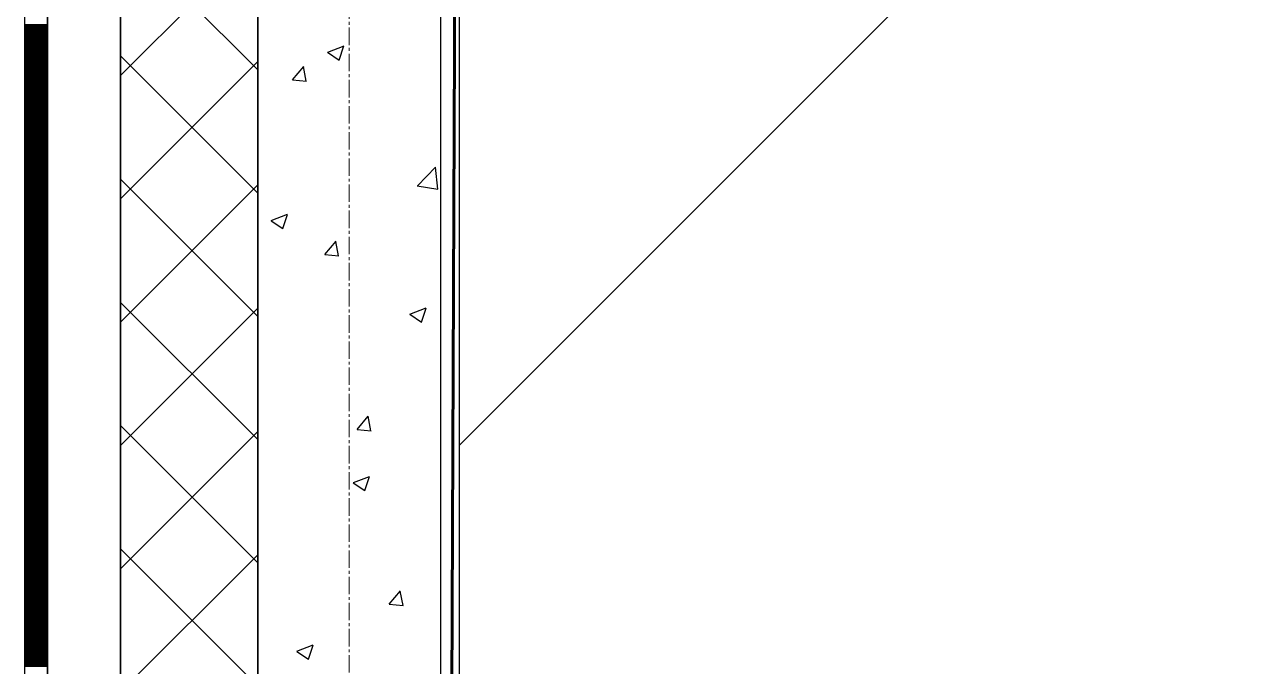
# Model space of a CAD drawing. Header units: millimetres. Extents: x 538266 to 1167394, y 114608 to 637157.
# Drawn here: x 1046079 to 1047417, y 520967 to 521669 of the extents above; entities that cross this region are included whole.
import ezdxf

# ---------------------------------------------------------------- set-up
doc = ezdxf.new("R2010")
doc.units = ezdxf.units.MM
doc.linetypes.add('CENTER2', pattern=[28.575, 19.05, -3.175, 3.175, -3.175])
doc.linetypes.add('DASHED', pattern=[19.05, 12.7, -6.35])
for name, color, linetype, lineweight in [('0) шт стен 3 эт', 150, 'Continuous', 60), ('АР_Стены ПЕНОблок', 52, 'Continuous', 20), ('АР_Тонкая', 254, 'Continuous', 5), ('АР_Утеплитель', 31, 'Continuous', 0), ('АР_Штриховка', 8, 'Continuous', 0)]:
    doc.layers.add(name, color=color, linetype=linetype, lineweight=lineweight)
doc.layers.add('АР_Делит', color=120, linetype='Continuous', lineweight=0, plot=False)
doc.layers.add('РД_Оси_100', color=7, linetype='Continuous', lineweight=0, true_color=0x525252)
doc.layers.add('ФВ-5', color=7, linetype='Continuous')

# ---------------------------------------------------------------- blocks, each defined once
blk = doc.blocks.new('СОШ_2200_АР_ОСИ_М100_28.05.24')
at = {"layer": 'АР_Делит', "color": 251, "linetype": 'DASHED', "true_color": 0x636466}
blk.add_lwpolyline([(114955, 135155), (114955, -355), (93595.036, -355), (93595.036, 13855), (94145, 13855), (94145, 68320), (66055, 68320), (66055, 13857.73), (83455, 13857.73), (83455, -355), (45245, -355), (45245, 13145), (44695, 13145), (44695, 26755), (45245, 26755), (45245, 68320), (20455, 68320), (20455, 26755), (27955, 26755), (27955, 13145), (-355, 13145), (-355, 100855)], dxfattribs=at)
at = {"layer": 'РД_Оси_100', "color": 251, "linetype": 'CENTER2', "true_color": 0x636466}
blk.add_line((0, -6155), (0, 139938.679), dxfattribs=at)
blk = doc.blocks.new('3_этаж1')
at = {"layer": 'АР_Стены ПЕНОблок', "color": 18, "linetype": 'Continuous', "lineweight": 25, "true_color": 0x000000}
for p, q in [((684283.6, 587568.7), (684283.6, 511368.7)), ((684483.6, 511368.7), (684483.6, 587568.7))]:
    blk.add_line(p, q, dxfattribs=at)
at = {"layer": 'АР_Тонкая', "color": 18, "linetype": 'Continuous', "lineweight": 25, "true_color": 0x000000}
for p, q in [((684028.6, 587568.7), (684028.6, 511368.7)), ((684053.6, 587568.7), (684053.6, 511368.7)), ((684053.6, 511368.7), (684053.6, 587568.7)), ((684133.6, 511368.7), (684133.6, 587568.7))]:
    blk.add_line(p, q, dxfattribs=at)
at = {"layer": 'АР_Утеплитель', "color": 18, "linetype": 'Continuous', "lineweight": 25, "true_color": 0x000000}
for p, q in [((684133.6, 587568.7), (684133.6, 511368.7)), ((684283.6, 511368.7), (684283.6, 587568.7))]:
    blk.add_line(p, q, dxfattribs=at)
at = {"layer": 'АР_Штриховка', "color": 18, "linetype": 'Continuous', "lineweight": 25, "true_color": 0x000000}
for p, q in [((684283.6, 521619), (684133.6, 521769)), ((684133.6, 521612.8), (684283.6, 521762.8)), ((684028.6, 521668.5), (684053.6, 521668.5)), ((684028.6, 521667.5), (684053.6, 521667.5)), ((684028.6, 521666.5), (684053.6, 521666.5)), ((684028.6, 521665.5), (684053.6, 521665.5)), ((684028.6, 521664.5), (684053.6, 521664.5)), ((684028.6, 521663.5), (684053.6, 521663.5)), ((684028.6, 521662.5), (684053.6, 521662.5)), ((684028.6, 521661.5), (684053.6, 521661.5)), ((684028.6, 521660.5), (684053.6, 521660.5)), ((684028.6, 521659.5), (684053.6, 521659.5)), ((684028.6, 521658.5), (684053.6, 521658.5)), ((684028.6, 521657.5), (684053.6, 521657.5)), ((684028.6, 521656.5), (684053.6, 521656.5)), ((684028.6, 521655.5), (684053.6, 521655.5)), ((684028.6, 521654.5), (684053.6, 521654.5)), ((684028.6, 521653.5), (684053.6, 521653.5)), ((684028.6, 521652.5), (684053.6, 521652.5)), ((684028.6, 521651.5), (684053.6, 521651.5)), ((684028.6, 521650.5), (684053.6, 521650.5)), ((684028.6, 521649.5), (684053.6, 521649.5)), ((684028.6, 521648.5), (684053.6, 521648.5)), ((684028.6, 521647.5), (684053.6, 521647.5)), ((684028.6, 521646.5), (684053.6, 521646.5)), ((684028.6, 521645.5), (684053.6, 521645.5)), ((684028.6, 521644.5), (684053.6, 521644.5)), ((684028.6, 521643.5), (684053.6, 521643.5)), ((684360, 521638.5), (684377.8, 521645.4)), ((684372.6, 521629.8), (684377.7, 521645.2)), ((684028.6, 521642.5), (684053.6, 521642.5)), ((684028.6, 521641.5), (684053.6, 521641.5)), ((684028.6, 521640.5), (684053.6, 521640.5)), ((684028.6, 521639.5), (684053.6, 521639.5)), ((684028.6, 521638.5), (684053.6, 521638.5)), ((684028.6, 521637.5), (684053.6, 521637.5)), ((684028.6, 521636.5), (684053.6, 521636.5)), ((684028.6, 521635.5), (684053.6, 521635.5)), ((684028.6, 521634.5), (684053.6, 521634.5)), ((684028.6, 521633.5), (684053.6, 521633.5)), ((684028.6, 521632.5), (684053.6, 521632.5)), ((684028.6, 521631.5), (684053.6, 521631.5)), ((684028.6, 521630.5), (684053.6, 521630.5)), ((684028.6, 521629.5), (684053.6, 521629.5)), ((684283.6, 521484.3), (684133.6, 521634.3)), ((684359.9, 521638.3), (684372.6, 521629.8)), ((684028.6, 521628.5), (684053.6, 521628.5)), ((684028.6, 521627.5), (684053.6, 521627.5)), ((684028.6, 521626.5), (684053.6, 521626.5)), ((684028.6, 521625.5), (684053.6, 521625.5)), ((684028.6, 521624.5), (684053.6, 521624.5)), ((684028.6, 521623.5), (684053.6, 521623.5)), ((684028.6, 521622.5), (684053.6, 521622.5)), ((684028.6, 521621.5), (684053.6, 521621.5)), ((684028.6, 521620.5), (684053.6, 521620.5)), ((684028.6, 521619.5), (684053.6, 521619.5)), ((684028.6, 521618.5), (684053.6, 521618.5)), ((684028.6, 521617.5), (684053.6, 521617.5)), ((684028.6, 521616.5), (684053.6, 521616.5)), ((684133.6, 521478.1), (684283.6, 521628.1)), ((684321.6, 521608.2), (684333.8, 521622.8)), ((684336.5, 521606.8), (684333.6, 521622.7)), ((684028.6, 521615.5), (684053.6, 521615.5)), ((684028.6, 521614.5), (684053.6, 521614.5)), ((684028.6, 521613.5), (684053.6, 521613.5)), ((684028.6, 521612.5), (684053.6, 521612.5)), ((684028.6, 521611.5), (684053.6, 521611.5)), ((684028.6, 521610.5), (684053.6, 521610.5)), ((684028.6, 521609.5), (684053.6, 521609.5)), ((684028.6, 521608.5), (684053.6, 521608.5)), ((684028.6, 521607.5), (684053.6, 521607.5)), ((684028.6, 521606.5), (684053.6, 521606.5)), ((684028.6, 521605.5), (684053.6, 521605.5)), ((684028.6, 521604.5), (684053.6, 521604.5)), ((684028.6, 521603.5), (684053.6, 521603.5)), ((684321.6, 521608.1), (684336.8, 521606.8)), ((684028.6, 521602.5), (684053.6, 521602.5)), ((684028.6, 521601.5), (684053.6, 521601.5)), ((684028.6, 521600.5), (684053.6, 521600.5)), ((684028.6, 521599.5), (684053.6, 521599.5)), ((684028.6, 521598.5), (684053.6, 521598.5)), ((684028.6, 521597.5), (684053.6, 521597.5)), ((684028.6, 521596.5), (684053.6, 521596.5)), ((684028.6, 521595.5), (684053.6, 521595.5)), ((684028.6, 521594.5), (684053.6, 521594.5)), ((684028.6, 521593.5), (684053.6, 521593.5)), ((684028.6, 521592.5), (684053.6, 521592.5)), ((684028.6, 521591.5), (684053.6, 521591.5)), ((684028.6, 521590.5), (684053.6, 521590.5)), ((684028.6, 521589.5), (684053.6, 521589.5)), ((684028.6, 521588.5), (684053.6, 521588.5)), ((684028.6, 521587.5), (684053.6, 521587.5)), ((684028.6, 521586.5), (684053.6, 521586.5)), ((684028.6, 521585.5), (684053.6, 521585.5)), ((684028.6, 521584.5), (684053.6, 521584.5)), ((684028.6, 521583.5), (684053.6, 521583.5)), ((684028.6, 521582.5), (684053.6, 521582.5)), ((684028.6, 521581.5), (684053.6, 521581.5)), ((684028.6, 521580.5), (684053.6, 521580.5)), ((684028.6, 521579.5), (684053.6, 521579.5)), ((684028.6, 521578.5), (684053.6, 521578.5)), ((684028.6, 521577.5), (684053.6, 521577.5)), ((684028.6, 521576.5), (684053.6, 521576.5)), ((684028.6, 521575.5), (684053.6, 521575.5)), ((684028.6, 521574.5), (684053.6, 521574.5)), ((684028.6, 521573.5), (684053.6, 521573.5)), ((684028.6, 521572.5), (684053.6, 521572.5)), ((684028.6, 521571.5), (684053.6, 521571.5)), ((684028.6, 521570.5), (684053.6, 521570.5)), ((684028.6, 521569.5), (684053.6, 521569.5)), ((684028.6, 521568.5), (684053.6, 521568.5)), ((684028.6, 521567.5), (684053.6, 521567.5)), ((684028.6, 521566.5), (684053.6, 521566.5)), ((684028.6, 521565.5), (684053.6, 521565.5)), ((684028.6, 521564.5), (684053.6, 521564.5)), ((684028.6, 521563.5), (684053.6, 521563.5)), ((684028.6, 521562.5), (684053.6, 521562.5)), ((684028.6, 521561.5), (684053.6, 521561.5)), ((684028.6, 521560.5), (684053.6, 521560.5)), ((684028.6, 521559.5), (684053.6, 521559.5)), ((684028.6, 521558.5), (684053.6, 521558.5)), ((684028.6, 521557.5), (684053.6, 521557.5)), ((684028.6, 521556.5), (684053.6, 521556.5)), ((684028.6, 521555.5), (684053.6, 521555.5)), ((684028.6, 521554.5), (684053.6, 521554.5)), ((684028.6, 521553.5), (684053.6, 521553.5)), ((684028.6, 521552.5), (684053.6, 521552.5)), ((684028.6, 521551.5), (684053.6, 521551.5)), ((684028.6, 521550.5), (684053.6, 521550.5)), ((684028.6, 521549.5), (684053.6, 521549.5)), ((684028.6, 521548.5), (684053.6, 521548.5)), ((684028.6, 521547.5), (684053.6, 521547.5)), ((684028.6, 521546.5), (684053.6, 521546.5)), ((684028.6, 521545.5), (684053.6, 521545.5)), ((684028.6, 521544.5), (684053.6, 521544.5)), ((684028.6, 521543.5), (684053.6, 521543.5)), ((684028.6, 521542.5), (684053.6, 521542.5)), ((684028.6, 521541.5), (684053.6, 521541.5)), ((684028.6, 521540.5), (684053.6, 521540.5)), ((684028.6, 521539.5), (684053.6, 521539.5)), ((684028.6, 521538.5), (684053.6, 521538.5)), ((684028.6, 521537.5), (684053.6, 521537.5)), ((684028.6, 521536.5), (684053.6, 521536.5)), ((684028.6, 521535.5), (684053.6, 521535.5)), ((684028.6, 521534.5), (684053.6, 521534.5)), ((684028.6, 521533.5), (684053.6, 521533.5)), ((684028.6, 521532.5), (684053.6, 521532.5)), ((684028.6, 521531.5), (684053.6, 521531.5)), ((684028.6, 521530.5), (684053.6, 521530.5)), ((684028.6, 521529.5), (684053.6, 521529.5)), ((684028.6, 521528.5), (684053.6, 521528.5)), ((684028.6, 521527.5), (684053.6, 521527.5)), ((684028.6, 521526.5), (684053.6, 521526.5)), ((684028.6, 521525.5), (684053.6, 521525.5)), ((684028.6, 521524.5), (684053.6, 521524.5)), ((684028.6, 521523.5), (684053.6, 521523.5)), ((684028.6, 521522.5), (684053.6, 521522.5)), ((684028.6, 521521.5), (684053.6, 521521.5)), ((684028.6, 521520.5), (684053.6, 521520.5)), ((684028.6, 521519.5), (684053.6, 521519.5)), ((684028.6, 521518.5), (684053.6, 521518.5)), ((684028.6, 521517.5), (684053.6, 521517.5)), ((684028.6, 521516.5), (684053.6, 521516.5)), ((684028.6, 521515.5), (684053.6, 521515.5)), ((684028.6, 521514.5), (684053.6, 521514.5)), ((684028.6, 521513.5), (684053.6, 521513.5)), ((684028.6, 521512.5), (684053.6, 521512.5)), ((684028.6, 521511.5), (684053.6, 521511.5)), ((684028.6, 521510.5), (684053.6, 521510.5)), ((684028.6, 521509.5), (684053.6, 521509.5)), ((684458, 521492.2), (684477.8, 521512.8)), ((684480.5, 521488.7), (684477.7, 521512.8)), ((684028.6, 521508.5), (684053.6, 521508.5)), ((684028.6, 521507.5), (684053.6, 521507.5)), ((684028.6, 521506.5), (684053.6, 521506.5)), ((684028.6, 521505.5), (684053.6, 521505.5)), ((684028.6, 521504.5), (684053.6, 521504.5)), ((684028.6, 521503.5), (684053.6, 521503.5)), ((684028.6, 521502.5), (684053.6, 521502.5)), ((684028.6, 521501.5), (684053.6, 521501.5)), ((684028.6, 521500.5), (684053.6, 521500.5)), ((684028.6, 521499.5), (684053.6, 521499.5)), ((684028.6, 521498.5), (684053.6, 521498.5)), ((684028.6, 521497.5), (684053.6, 521497.5)), ((684028.6, 521496.5), (684053.6, 521496.5)), ((684283.6, 521349.6), (684133.6, 521499.6)), ((684028.6, 521495.5), (684053.6, 521495.5)), ((684028.6, 521494.5), (684053.6, 521494.5)), ((684028.6, 521493.5), (684053.6, 521493.5)), ((684028.6, 521492.5), (684053.6, 521492.5)), ((684028.6, 521491.5), (684053.6, 521491.5)), ((684028.6, 521490.5), (684053.6, 521490.5)), ((684028.6, 521489.5), (684053.6, 521489.5)), ((684028.6, 521488.5), (684053.6, 521488.5)), ((684028.6, 521487.5), (684053.6, 521487.5)), ((684028.6, 521486.5), (684053.6, 521486.5)), ((684028.6, 521485.5), (684053.6, 521485.5)), ((684028.6, 521484.5), (684053.6, 521484.5)), ((684028.6, 521483.5), (684053.6, 521483.5)), ((684028.6, 521482.5), (684053.6, 521482.5)), ((684133.6, 521343.4), (684283.6, 521493.4)), ((684457.9, 521492.3), (684480.5, 521488.8)), ((684028.6, 521481.5), (684053.6, 521481.5)), ((684028.6, 521480.5), (684053.6, 521480.5)), ((684028.6, 521479.5), (684053.6, 521479.5)), ((684028.6, 521478.5), (684053.6, 521478.5)), ((684028.6, 521477.5), (684053.6, 521477.5)), ((684028.6, 521476.5), (684053.6, 521476.5)), ((684028.6, 521475.5), (684053.6, 521475.5)), ((684028.6, 521474.5), (684053.6, 521474.5)), ((684028.6, 521473.5), (684053.6, 521473.5)), ((684028.6, 521472.5), (684053.6, 521472.5)), ((684028.6, 521471.5), (684053.6, 521471.5)), ((684028.6, 521470.5), (684053.6, 521470.5)), ((684028.6, 521469.5), (684053.6, 521469.5)), ((684028.6, 521468.5), (684053.6, 521468.5)), ((684028.6, 521467.5), (684053.6, 521467.5)), ((684028.6, 521466.5), (684053.6, 521466.5)), ((684028.6, 521465.5), (684053.6, 521465.5)), ((684028.6, 521464.5), (684053.6, 521464.5)), ((684028.6, 521463.5), (684053.6, 521463.5)), ((684028.6, 521462.5), (684053.6, 521462.5)), ((684028.6, 521461.5), (684053.6, 521461.5)), ((684028.6, 521460.5), (684053.6, 521460.5)), ((684028.6, 521459.5), (684053.6, 521459.5)), ((684028.6, 521458.5), (684053.6, 521458.5)), ((684028.6, 521457.5), (684053.6, 521457.5)), ((684028.6, 521456.5), (684053.6, 521456.5)), ((684028.6, 521455.5), (684053.6, 521455.5)), ((684298.2, 521454.3), (684316, 521461.2)), ((684310.8, 521445.6), (684315.9, 521461)), ((684028.6, 521454.5), (684053.6, 521454.5)), ((684028.6, 521453.5), (684053.6, 521453.5)), ((684028.6, 521452.5), (684053.6, 521452.5)), ((684028.6, 521451.5), (684053.6, 521451.5)), ((684028.6, 521450.5), (684053.6, 521450.5)), ((684028.6, 521449.5), (684053.6, 521449.5)), ((684028.6, 521448.5), (684053.6, 521448.5)), ((684028.6, 521447.5), (684053.6, 521447.5)), ((684028.6, 521446.5), (684053.6, 521446.5)), ((684028.6, 521445.5), (684053.6, 521445.5)), ((684028.6, 521444.5), (684053.6, 521444.5)), ((684028.6, 521443.5), (684053.6, 521443.5)), ((684028.6, 521442.5), (684053.6, 521442.5)), ((684298.1, 521454.2), (684310.8, 521445.6)), ((684028.6, 521441.5), (684053.6, 521441.5)), ((684028.6, 521440.5), (684053.6, 521440.5)), ((684028.6, 521439.5), (684053.6, 521439.5)), ((684028.6, 521438.5), (684053.6, 521438.5)), ((684028.6, 521437.5), (684053.6, 521437.5)), ((684028.6, 521436.5), (684053.6, 521436.5)), ((684028.6, 521435.5), (684053.6, 521435.5)), ((684028.6, 521434.5), (684053.6, 521434.5)), ((684028.6, 521433.5), (684053.6, 521433.5)), ((684028.6, 521432.5), (684053.6, 521432.5)), ((684028.6, 521431.5), (684053.6, 521431.5)), ((684028.6, 521430.5), (684053.6, 521430.5)), ((684028.6, 521429.5), (684053.6, 521429.5)), ((684356.8, 521417.1), (684369.1, 521431.7)), ((684371.8, 521415.7), (684368.9, 521431.6)), ((684028.6, 521428.5), (684053.6, 521428.5)), ((684028.6, 521427.5), (684053.6, 521427.5)), ((684028.6, 521426.5), (684053.6, 521426.5)), ((684028.6, 521425.5), (684053.6, 521425.5)), ((684028.6, 521424.5), (684053.6, 521424.5)), ((684028.6, 521423.5), (684053.6, 521423.5)), ((684028.6, 521422.5), (684053.6, 521422.5)), ((684028.6, 521421.5), (684053.6, 521421.5)), ((684028.6, 521420.5), (684053.6, 521420.5)), ((684028.6, 521419.5), (684053.6, 521419.5)), ((684028.6, 521418.5), (684053.6, 521418.5)), ((684028.6, 521417.5), (684053.6, 521417.5)), ((684028.6, 521416.5), (684053.6, 521416.5)), ((684028.6, 521415.5), (684053.6, 521415.5)), ((684356.8, 521417.1), (684372, 521415.8)), ((684028.6, 521414.5), (684053.6, 521414.5)), ((684028.6, 521413.5), (684053.6, 521413.5)), ((684028.6, 521412.5), (684053.6, 521412.5)), ((684028.6, 521411.5), (684053.6, 521411.5)), ((684028.6, 521410.5), (684053.6, 521410.5)), ((684028.6, 521409.5), (684053.6, 521409.5)), ((684028.6, 521408.5), (684053.6, 521408.5)), ((684028.6, 521407.5), (684053.6, 521407.5)), ((684028.6, 521406.5), (684053.6, 521406.5)), ((684028.6, 521405.5), (684053.6, 521405.5)), ((684028.6, 521404.5), (684053.6, 521404.5)), ((684028.6, 521403.5), (684053.6, 521403.5)), ((684028.6, 521402.5), (684053.6, 521402.5)), ((684028.6, 521401.5), (684053.6, 521401.5)), ((684028.6, 521400.5), (684053.6, 521400.5)), ((684028.6, 521399.5), (684053.6, 521399.5)), ((684028.6, 521398.5), (684053.6, 521398.5)), ((684028.6, 521397.5), (684053.6, 521397.5)), ((684028.6, 521396.5), (684053.6, 521396.5)), ((684028.6, 521395.5), (684053.6, 521395.5)), ((684028.6, 521394.5), (684053.6, 521394.5)), ((684028.6, 521393.5), (684053.6, 521393.5)), ((684028.6, 521392.5), (684053.6, 521392.5)), ((684028.6, 521391.5), (684053.6, 521391.5)), ((684028.6, 521390.5), (684053.6, 521390.5)), ((684028.6, 521389.5), (684053.6, 521389.5)), ((684028.6, 521388.5), (684053.6, 521388.5)), ((684028.6, 521387.5), (684053.6, 521387.5)), ((684028.6, 521386.5), (684053.6, 521386.5)), ((684028.6, 521385.5), (684053.6, 521385.5)), ((684028.6, 521384.5), (684053.6, 521384.5)), ((684028.6, 521383.5), (684053.6, 521383.5)), ((684028.6, 521382.5), (684053.6, 521382.5)), ((684028.6, 521381.5), (684053.6, 521381.5)), ((684028.6, 521380.5), (684053.6, 521380.5)), ((684028.6, 521379.5), (684053.6, 521379.5)), ((684028.6, 521378.5), (684053.6, 521378.5)), ((684028.6, 521377.5), (684053.6, 521377.5)), ((684028.6, 521376.5), (684053.6, 521376.5)), ((684028.6, 521375.5), (684053.6, 521375.5)), ((684028.6, 521374.5), (684053.6, 521374.5)), ((684028.6, 521373.5), (684053.6, 521373.5)), ((684028.6, 521372.5), (684053.6, 521372.5)), ((684028.6, 521371.5), (684053.6, 521371.5)), ((684028.6, 521370.5), (684053.6, 521370.5)), ((684028.6, 521369.5), (684053.6, 521369.5)), ((684028.6, 521368.5), (684053.6, 521368.5)), ((684028.6, 521367.5), (684053.6, 521367.5)), ((684028.6, 521366.5), (684053.6, 521366.5)), ((684028.6, 521365.5), (684053.6, 521365.5)), ((684028.6, 521364.5), (684053.6, 521364.5)), ((684028.6, 521363.5), (684053.6, 521363.5)), ((684028.6, 521362.5), (684053.6, 521362.5)), ((684283.6, 521214.9), (684133.6, 521364.9)), ((684028.6, 521361.5), (684053.6, 521361.5)), ((684028.6, 521360.5), (684053.6, 521360.5)), ((684028.6, 521359.5), (684053.6, 521359.5)), ((684028.6, 521358.5), (684053.6, 521358.5)), ((684028.6, 521357.5), (684053.6, 521357.5)), ((684028.6, 521356.5), (684053.6, 521356.5)), ((684028.6, 521355.5), (684053.6, 521355.5)), ((684028.6, 521354.5), (684053.6, 521354.5)), ((684028.6, 521353.5), (684053.6, 521353.5)), ((684028.6, 521352.5), (684053.6, 521352.5)), ((684028.6, 521351.5), (684053.6, 521351.5)), ((684028.6, 521350.5), (684053.6, 521350.5)), ((684028.6, 521349.5), (684053.6, 521349.5)), ((684028.6, 521348.5), (684053.6, 521348.5)), ((684133.6, 521208.6), (684283.6, 521358.6)), ((684449.7, 521351.9), (684462.4, 521343.4)), ((684449.8, 521352.1), (684467.6, 521358.9)), ((684462.4, 521343.4), (684467.5, 521358.7)), ((684028.6, 521347.5), (684053.6, 521347.5)), ((684028.6, 521346.5), (684053.6, 521346.5)), ((684028.6, 521345.5), (684053.6, 521345.5)), ((684028.6, 521344.5), (684053.6, 521344.5)), ((684028.6, 521343.5), (684053.6, 521343.5)), ((684028.6, 521342.5), (684053.6, 521342.5)), ((684028.6, 521341.5), (684053.6, 521341.5)), ((684028.6, 521340.5), (684053.6, 521340.5)), ((684028.6, 521339.5), (684053.6, 521339.5)), ((684028.6, 521338.5), (684053.6, 521338.5)), ((684028.6, 521337.5), (684053.6, 521337.5)), ((684028.6, 521336.5), (684053.6, 521336.5)), ((684028.6, 521335.5), (684053.6, 521335.5)), ((684028.6, 521334.5), (684053.6, 521334.5)), ((684028.6, 521333.5), (684053.6, 521333.5)), ((684028.6, 521332.5), (684053.6, 521332.5)), ((684028.6, 521331.5), (684053.6, 521331.5)), ((684028.6, 521330.5), (684053.6, 521330.5)), ((684028.6, 521329.5), (684053.6, 521329.5)), ((684028.6, 521328.5), (684053.6, 521328.5)), ((684028.6, 521327.5), (684053.6, 521327.5)), ((684028.6, 521326.5), (684053.6, 521326.5)), ((684028.6, 521325.5), (684053.6, 521325.5)), ((684028.6, 521324.5), (684053.6, 521324.5)), ((684028.6, 521323.5), (684053.6, 521323.5)), ((684028.6, 521322.5), (684053.6, 521322.5)), ((684028.6, 521321.5), (684053.6, 521321.5)), ((684028.6, 521320.5), (684053.6, 521320.5)), ((684028.6, 521319.5), (684053.6, 521319.5)), ((684028.6, 521318.5), (684053.6, 521318.5)), ((684028.6, 521317.5), (684053.6, 521317.5)), ((684028.6, 521316.5), (684053.6, 521316.5)), ((684028.6, 521315.5), (684053.6, 521315.5)), ((684028.6, 521314.5), (684053.6, 521314.5)), ((684028.6, 521313.5), (684053.6, 521313.5)), ((684028.6, 521312.5), (684053.6, 521312.5)), ((684028.6, 521311.5), (684053.6, 521311.5)), ((684028.6, 521310.5), (684053.6, 521310.5)), ((684028.6, 521309.5), (684053.6, 521309.5)), ((684028.6, 521308.5), (684053.6, 521308.5)), ((684028.6, 521307.5), (684053.6, 521307.5)), ((684028.6, 521306.5), (684053.6, 521306.5)), ((684028.6, 521305.5), (684053.6, 521305.5)), ((684028.6, 521304.5), (684053.6, 521304.5)), ((684028.6, 521303.5), (684053.6, 521303.5)), ((684028.6, 521302.5), (684053.6, 521302.5)), ((684028.6, 521301.5), (684053.6, 521301.5)), ((684028.6, 521300.5), (684053.6, 521300.5)), ((684028.6, 521299.5), (684053.6, 521299.5)), ((684028.6, 521298.5), (684053.6, 521298.5)), ((684028.6, 521297.5), (684053.6, 521297.5)), ((684028.6, 521296.5), (684053.6, 521296.5)), ((684028.6, 521295.5), (684053.6, 521295.5)), ((684028.6, 521294.5), (684053.6, 521294.5)), ((684028.6, 521293.5), (684053.6, 521293.5)), ((684028.6, 521292.5), (684053.6, 521292.5)), ((684028.6, 521291.5), (684053.6, 521291.5)), ((684028.6, 521290.5), (684053.6, 521290.5)), ((684028.6, 521289.5), (684053.6, 521289.5)), ((684028.6, 521288.5), (684053.6, 521288.5)), ((684028.6, 521287.5), (684053.6, 521287.5)), ((684028.6, 521286.5), (684053.6, 521286.5)), ((684028.6, 521285.5), (684053.6, 521285.5)), ((684028.6, 521284.5), (684053.6, 521284.5)), ((684028.6, 521283.5), (684053.6, 521283.5)), ((684028.6, 521282.5), (684053.6, 521282.5)), ((684028.6, 521281.5), (684053.6, 521281.5)), ((684028.6, 521280.5), (684053.6, 521280.5)), ((684028.6, 521279.5), (684053.6, 521279.5)), ((684028.6, 521278.5), (684053.6, 521278.5)), ((684028.6, 521277.5), (684053.6, 521277.5)), ((684028.6, 521276.5), (684053.6, 521276.5)), ((684028.6, 521275.5), (684053.6, 521275.5)), ((684028.6, 521274.5), (684053.6, 521274.5)), ((684028.6, 521273.5), (684053.6, 521273.5)), ((684028.6, 521272.5), (684053.6, 521272.5)), ((684028.6, 521271.5), (684053.6, 521271.5)), ((684028.6, 521270.5), (684053.6, 521270.5)), ((684028.6, 521269.5), (684053.6, 521269.5)), ((684028.6, 521268.5), (684053.6, 521268.5)), ((684028.6, 521267.5), (684053.6, 521267.5)), ((684028.6, 521266.5), (684053.6, 521266.5)), ((684028.6, 521265.5), (684053.6, 521265.5)), ((684028.6, 521264.5), (684053.6, 521264.5)), ((684028.6, 521263.5), (684053.6, 521263.5)), ((684028.6, 521262.5), (684053.6, 521262.5)), ((684028.6, 521261.5), (684053.6, 521261.5)), ((684028.6, 521260.5), (684053.6, 521260.5)), ((684028.6, 521259.5), (684053.6, 521259.5)), ((684028.6, 521258.5), (684053.6, 521258.5)), ((684028.6, 521257.5), (684053.6, 521257.5)), ((684028.6, 521256.5), (684053.6, 521256.5)), ((684028.6, 521255.5), (684053.6, 521255.5)), ((684028.6, 521254.5), (684053.6, 521254.5)), ((684028.6, 521253.5), (684053.6, 521253.5)), ((684028.6, 521252.5), (684053.6, 521252.5)), ((684028.6, 521251.5), (684053.6, 521251.5)), ((684028.6, 521250.5), (684053.6, 521250.5)), ((684028.6, 521249.5), (684053.6, 521249.5)), ((684028.6, 521248.5), (684053.6, 521248.5)), ((684028.6, 521247.5), (684053.6, 521247.5)), ((684028.6, 521246.5), (684053.6, 521246.5)), ((684028.6, 521245.5), (684053.6, 521245.5)), ((684028.6, 521244.5), (684053.6, 521244.5)), ((684028.6, 521243.5), (684053.6, 521243.5)), ((684028.6, 521242.5), (684053.6, 521242.5)), ((684028.6, 521241.5), (684053.6, 521241.5)), ((684028.6, 521240.5), (684053.6, 521240.5)), ((684028.6, 521239.5), (684053.6, 521239.5)), ((684028.6, 521238.5), (684053.6, 521238.5)), ((684028.6, 521237.5), (684053.6, 521237.5)), ((684028.6, 521236.5), (684053.6, 521236.5)), ((684028.6, 521235.5), (684053.6, 521235.5)), ((684028.6, 521234.5), (684053.6, 521234.5)), ((684028.6, 521233.5), (684053.6, 521233.5)), ((684028.6, 521232.5), (684053.6, 521232.5)), ((684028.6, 521231.5), (684053.6, 521231.5)), ((684028.6, 521230.5), (684053.6, 521230.5)), ((684028.6, 521229.5), (684053.6, 521229.5)), ((684028.6, 521228.5), (684053.6, 521228.5)), ((684283.6, 521080.2), (684133.6, 521230.2)), ((684392.1, 521226), (684404.3, 521240.6)), ((684407, 521224.7), (684404.1, 521240.6)), ((684028.6, 521227.5), (684053.6, 521227.5)), ((684028.6, 521226.5), (684053.6, 521226.5)), ((684028.6, 521225.5), (684053.6, 521225.5)), ((684028.6, 521224.5), (684053.6, 521224.5)), ((684028.6, 521223.5), (684053.6, 521223.5)), ((684028.6, 521222.5), (684053.6, 521222.5)), ((684028.6, 521221.5), (684053.6, 521221.5)), ((684028.6, 521220.5), (684053.6, 521220.5)), ((684028.6, 521219.5), (684053.6, 521219.5)), ((684028.6, 521218.5), (684053.6, 521218.5)), ((684028.6, 521217.5), (684053.6, 521217.5)), ((684028.6, 521216.5), (684053.6, 521216.5)), ((684028.6, 521215.5), (684053.6, 521215.5)), ((684028.6, 521214.5), (684053.6, 521214.5)), ((684133.6, 521073.9), (684283.6, 521223.9)), ((684392.1, 521226), (684407.3, 521224.7)), ((684028.6, 521213.5), (684053.6, 521213.5)), ((684028.6, 521212.5), (684053.6, 521212.5)), ((684028.6, 521211.5), (684053.6, 521211.5)), ((684028.6, 521210.5), (684053.6, 521210.5)), ((684028.6, 521209.5), (684053.6, 521209.5)), ((684028.6, 521208.5), (684053.6, 521208.5)), ((684028.6, 521207.5), (684053.6, 521207.5)), ((684028.6, 521206.5), (684053.6, 521206.5)), ((684028.6, 521205.5), (684053.6, 521205.5)), ((684028.6, 521204.5), (684053.6, 521204.5)), ((684028.6, 521203.5), (684053.6, 521203.5)), ((684028.6, 521202.5), (684053.6, 521202.5)), ((684028.6, 521201.5), (684053.6, 521201.5)), ((684028.6, 521200.5), (684053.6, 521200.5)), ((684028.6, 521199.5), (684053.6, 521199.5)), ((684028.6, 521198.5), (684053.6, 521198.5)), ((684028.6, 521197.5), (684053.6, 521197.5)), ((684028.6, 521196.5), (684053.6, 521196.5)), ((684028.6, 521195.5), (684053.6, 521195.5)), ((684028.6, 521194.5), (684053.6, 521194.5)), ((684028.6, 521193.5), (684053.6, 521193.5)), ((684028.6, 521192.5), (684053.6, 521192.5)), ((684028.6, 521191.5), (684053.6, 521191.5)), ((684028.6, 521190.5), (684053.6, 521190.5)), ((684028.6, 521189.5), (684053.6, 521189.5)), ((684028.6, 521188.5), (684053.6, 521188.5)), ((684028.6, 521187.5), (684053.6, 521187.5)), ((684028.6, 521186.5), (684053.6, 521186.5)), ((684028.6, 521185.5), (684053.6, 521185.5)), ((684028.6, 521184.5), (684053.6, 521184.5)), ((684028.6, 521183.5), (684053.6, 521183.5)), ((684028.6, 521182.5), (684053.6, 521182.5)), ((684028.6, 521181.5), (684053.6, 521181.5)), ((684028.6, 521180.5), (684053.6, 521180.5)), ((684028.6, 521179.5), (684053.6, 521179.5)), ((684028.6, 521178.5), (684053.6, 521178.5)), ((684028.6, 521177.5), (684053.6, 521177.5)), ((684028.6, 521176.5), (684053.6, 521176.5)), ((684028.6, 521175.5), (684053.6, 521175.5)), ((684028.6, 521174.5), (684053.6, 521174.5)), ((684388, 521167.9), (684405.8, 521174.7)), ((684400.6, 521159.2), (684405.7, 521174.5)), ((684028.6, 521173.5), (684053.6, 521173.5)), ((684028.6, 521172.5), (684053.6, 521172.5)), ((684028.6, 521171.5), (684053.6, 521171.5)), ((684028.6, 521170.5), (684053.6, 521170.5)), ((684028.6, 521169.5), (684053.6, 521169.5)), ((684028.6, 521168.5), (684053.6, 521168.5)), ((684028.6, 521167.5), (684053.6, 521167.5)), ((684028.6, 521166.5), (684053.6, 521166.5)), ((684028.6, 521165.5), (684053.6, 521165.5)), ((684028.6, 521164.5), (684053.6, 521164.5)), ((684028.6, 521163.5), (684053.6, 521163.5)), ((684028.6, 521162.5), (684053.6, 521162.5)), ((684028.6, 521161.5), (684053.6, 521161.5)), ((684387.9, 521167.7), (684400.6, 521159.2)), ((684028.6, 521160.5), (684053.6, 521160.5)), ((684028.6, 521159.5), (684053.6, 521159.5)), ((684028.6, 521158.5), (684053.6, 521158.5)), ((684028.6, 521157.5), (684053.6, 521157.5)), ((684028.6, 521156.5), (684053.6, 521156.5)), ((684028.6, 521155.5), (684053.6, 521155.5)), ((684028.6, 521154.5), (684053.6, 521154.5)), ((684028.6, 521153.5), (684053.6, 521153.5)), ((684028.6, 521152.5), (684053.6, 521152.5)), ((684028.6, 521151.5), (684053.6, 521151.5)), ((684028.6, 521150.5), (684053.6, 521150.5)), ((684028.6, 521149.5), (684053.6, 521149.5)), ((684028.6, 521148.5), (684053.6, 521148.5)), ((684028.6, 521147.5), (684053.6, 521147.5)), ((684028.6, 521146.5), (684053.6, 521146.5)), ((684028.6, 521145.5), (684053.6, 521145.5)), ((684028.6, 521144.5), (684053.6, 521144.5)), ((684028.6, 521143.5), (684053.6, 521143.5)), ((684028.6, 521142.5), (684053.6, 521142.5)), ((684028.6, 521141.5), (684053.6, 521141.5)), ((684028.6, 521140.5), (684053.6, 521140.5)), ((684028.6, 521139.5), (684053.6, 521139.5)), ((684028.6, 521138.5), (684053.6, 521138.5)), ((684028.6, 521137.5), (684053.6, 521137.5)), ((684028.6, 521136.5), (684053.6, 521136.5)), ((684028.6, 521135.5), (684053.6, 521135.5)), ((684028.6, 521134.5), (684053.6, 521134.5)), ((684028.6, 521133.5), (684053.6, 521133.5)), ((684028.6, 521132.5), (684053.6, 521132.5)), ((684028.6, 521131.5), (684053.6, 521131.5)), ((684028.6, 521130.5), (684053.6, 521130.5)), ((684028.6, 521129.5), (684053.6, 521129.5)), ((684028.6, 521128.5), (684053.6, 521128.5)), ((684028.6, 521127.5), (684053.6, 521127.5)), ((684028.6, 521126.5), (684053.6, 521126.5)), ((684028.6, 521125.5), (684053.6, 521125.5)), ((684028.6, 521124.5), (684053.6, 521124.5)), ((684028.6, 521123.5), (684053.6, 521123.5)), ((684028.6, 521122.5), (684053.6, 521122.5)), ((684028.6, 521121.5), (684053.6, 521121.5)), ((684028.6, 521120.5), (684053.6, 521120.5)), ((684028.6, 521119.5), (684053.6, 521119.5)), ((684028.6, 521118.5), (684053.6, 521118.5)), ((684028.6, 521117.5), (684053.6, 521117.5)), ((684028.6, 521116.5), (684053.6, 521116.5)), ((684028.6, 521115.5), (684053.6, 521115.5)), ((684028.6, 521114.5), (684053.6, 521114.5)), ((684028.6, 521113.5), (684053.6, 521113.5)), ((684028.6, 521112.5), (684053.6, 521112.5)), ((684028.6, 521111.5), (684053.6, 521111.5)), ((684028.6, 521110.5), (684053.6, 521110.5)), ((684028.6, 521109.5), (684053.6, 521109.5)), ((684028.6, 521108.5), (684053.6, 521108.5)), ((684028.6, 521107.5), (684053.6, 521107.5)), ((684028.6, 521106.5), (684053.6, 521106.5)), ((684028.6, 521105.5), (684053.6, 521105.5)), ((684028.6, 521104.5), (684053.6, 521104.5)), ((684028.6, 521103.5), (684053.6, 521103.5)), ((684028.6, 521102.5), (684053.6, 521102.5)), ((684028.6, 521101.5), (684053.6, 521101.5)), ((684028.6, 521100.5), (684053.6, 521100.5)), ((684028.6, 521099.5), (684053.6, 521099.5)), ((684028.6, 521098.5), (684053.6, 521098.5)), ((684028.6, 521097.5), (684053.6, 521097.5)), ((684028.6, 521096.5), (684053.6, 521096.5)), ((684028.6, 521095.5), (684053.6, 521095.5)), ((684028.6, 521094.5), (684053.6, 521094.5)), ((684283.6, 520945.5), (684133.6, 521095.5)), ((684028.6, 521093.5), (684053.6, 521093.5)), ((684028.6, 521092.5), (684053.6, 521092.5)), ((684028.6, 521091.5), (684053.6, 521091.5)), ((684028.6, 521090.5), (684053.6, 521090.5)), ((684028.6, 521089.5), (684053.6, 521089.5)), ((684028.6, 521088.5), (684053.6, 521088.5)), ((684028.6, 521087.5), (684053.6, 521087.5)), ((684028.6, 521086.5), (684053.6, 521086.5)), ((684028.6, 521085.5), (684053.6, 521085.5)), ((684028.6, 521084.5), (684053.6, 521084.5)), ((684028.6, 521083.5), (684053.6, 521083.5)), ((684028.6, 521082.5), (684053.6, 521082.5)), ((684028.6, 521081.5), (684053.6, 521081.5)), ((684133.6, 520939.2), (684283.6, 521089.2)), ((684028.6, 521080.5), (684053.6, 521080.5)), ((684028.6, 521079.5), (684053.6, 521079.5)), ((684028.6, 521078.5), (684053.6, 521078.5)), ((684028.6, 521077.5), (684053.6, 521077.5)), ((684028.6, 521076.5), (684053.6, 521076.5)), ((684028.6, 521075.5), (684053.6, 521075.5)), ((684028.6, 521074.5), (684053.6, 521074.5)), ((684028.6, 521073.5), (684053.6, 521073.5)), ((684028.6, 521072.5), (684053.6, 521072.5)), ((684028.6, 521071.5), (684053.6, 521071.5)), ((684028.6, 521070.5), (684053.6, 521070.5)), ((684028.6, 521069.5), (684053.6, 521069.5)), ((684028.6, 521068.5), (684053.6, 521068.5)), ((684028.6, 521067.5), (684053.6, 521067.5)), ((684028.6, 521066.5), (684053.6, 521066.5)), ((684028.6, 521065.5), (684053.6, 521065.5)), ((684028.6, 521064.5), (684053.6, 521064.5)), ((684028.6, 521063.5), (684053.6, 521063.5)), ((684028.6, 521062.5), (684053.6, 521062.5)), ((684028.6, 521061.5), (684053.6, 521061.5)), ((684028.6, 521060.5), (684053.6, 521060.5)), ((684028.6, 521059.5), (684053.6, 521059.5)), ((684028.6, 521058.5), (684053.6, 521058.5)), ((684028.6, 521057.5), (684053.6, 521057.5)), ((684028.6, 521056.5), (684053.6, 521056.5)), ((684028.6, 521055.5), (684053.6, 521055.5)), ((684028.6, 521054.5), (684053.6, 521054.5)), ((684028.6, 521053.5), (684053.6, 521053.5)), ((684028.6, 521052.5), (684053.6, 521052.5)), ((684028.6, 521051.5), (684053.6, 521051.5)), ((684028.6, 521050.5), (684053.6, 521050.5)), ((684028.6, 521049.5), (684053.6, 521049.5)), ((684028.6, 521048.5), (684053.6, 521048.5)), ((684028.6, 521047.5), (684053.6, 521047.5)), ((684028.6, 521046.5), (684053.6, 521046.5)), ((684028.6, 521045.5), (684053.6, 521045.5)), ((684028.6, 521044.5), (684053.6, 521044.5)), ((684028.6, 521043.5), (684053.6, 521043.5)), ((684028.6, 521042.5), (684053.6, 521042.5)), ((684028.6, 521041.5), (684053.6, 521041.5)), ((684028.6, 521040.5), (684053.6, 521040.5)), ((684427.3, 521035), (684439.6, 521049.6)), ((684442.3, 521033.6), (684439.3, 521049.5)), ((684028.6, 521039.5), (684053.6, 521039.5)), ((684028.6, 521038.5), (684053.6, 521038.5)), ((684028.6, 521037.5), (684053.6, 521037.5)), ((684028.6, 521036.5), (684053.6, 521036.5)), ((684028.6, 521035.5), (684053.6, 521035.5)), ((684028.6, 521034.5), (684053.6, 521034.5)), ((684028.6, 521033.5), (684053.6, 521033.5)), ((684028.6, 521032.5), (684053.6, 521032.5)), ((684028.6, 521031.5), (684053.6, 521031.5)), ((684028.6, 521030.5), (684053.6, 521030.5)), ((684028.6, 521029.5), (684053.6, 521029.5)), ((684028.6, 521028.5), (684053.6, 521028.5)), ((684028.6, 521027.5), (684053.6, 521027.5)), ((684427.3, 521035), (684442.5, 521033.6)), ((684028.6, 521026.5), (684053.6, 521026.5)), ((684028.6, 521025.5), (684053.6, 521025.5)), ((684028.6, 521024.5), (684053.6, 521024.5)), ((684028.6, 521023.5), (684053.6, 521023.5)), ((684028.6, 521022.5), (684053.6, 521022.5)), ((684028.6, 521021.5), (684053.6, 521021.5)), ((684028.6, 521020.5), (684053.6, 521020.5)), ((684028.6, 521019.5), (684053.6, 521019.5)), ((684028.6, 521018.5), (684053.6, 521018.5)), ((684028.6, 521017.5), (684053.6, 521017.5)), ((684028.6, 521016.5), (684053.6, 521016.5)), ((684028.6, 521015.5), (684053.6, 521015.5)), ((684028.6, 521014.5), (684053.6, 521014.5)), ((684028.6, 521013.5), (684053.6, 521013.5)), ((684028.6, 521012.5), (684053.6, 521012.5)), ((684028.6, 521011.5), (684053.6, 521011.5)), ((684028.6, 521010.5), (684053.6, 521010.5)), ((684028.6, 521009.5), (684053.6, 521009.5)), ((684028.6, 521008.5), (684053.6, 521008.5)), ((684028.6, 521007.5), (684053.6, 521007.5)), ((684028.6, 521006.5), (684053.6, 521006.5)), ((684028.6, 521005.5), (684053.6, 521005.5)), ((684028.6, 521004.5), (684053.6, 521004.5)), ((684028.6, 521003.5), (684053.6, 521003.5)), ((684028.6, 521002.5), (684053.6, 521002.5)), ((684028.6, 521001.5), (684053.6, 521001.5)), ((684028.6, 521000.5), (684053.6, 521000.5)), ((684028.6, 520999.5), (684053.6, 520999.5)), ((684028.6, 520998.5), (684053.6, 520998.5)), ((684028.6, 520997.5), (684053.6, 520997.5)), ((684028.6, 520996.5), (684053.6, 520996.5)), ((684028.6, 520995.5), (684053.6, 520995.5)), ((684028.6, 520994.5), (684053.6, 520994.5)), ((684028.6, 520993.5), (684053.6, 520993.5)), ((684028.6, 520992.5), (684053.6, 520992.5)), ((684028.6, 520991.5), (684053.6, 520991.5)), ((684028.6, 520990.5), (684053.6, 520990.5)), ((684028.6, 520989.5), (684053.6, 520989.5)), ((684028.6, 520988.5), (684053.6, 520988.5)), ((684028.6, 520987.5), (684053.6, 520987.5)), ((684326.2, 520983.7), (684344, 520990.5)), ((684338.8, 520975), (684343.9, 520990.3)), ((684028.6, 520986.5), (684053.6, 520986.5)), ((684028.6, 520985.5), (684053.6, 520985.5)), ((684028.6, 520984.5), (684053.6, 520984.5)), ((684028.6, 520983.5), (684053.6, 520983.5)), ((684028.6, 520982.5), (684053.6, 520982.5)), ((684028.6, 520981.5), (684053.6, 520981.5)), ((684028.6, 520980.5), (684053.6, 520980.5)), ((684028.6, 520979.5), (684053.6, 520979.5)), ((684028.6, 520978.5), (684053.6, 520978.5)), ((684028.6, 520977.5), (684053.6, 520977.5)), ((684028.6, 520976.5), (684053.6, 520976.5)), ((684028.6, 520975.5), (684053.6, 520975.5)), ((684028.6, 520974.5), (684053.6, 520974.5)), ((684028.6, 520973.5), (684053.6, 520973.5)), ((684326.1, 520983.5), (684338.8, 520975)), ((684028.6, 520972.5), (684053.6, 520972.5)), ((684028.6, 520971.5), (684053.6, 520971.5)), ((684028.6, 520970.5), (684053.6, 520970.5)), ((684028.6, 520969.5), (684053.6, 520969.5)), ((684028.6, 520968.5), (684053.6, 520968.5)), ((684028.6, 520967.5), (684053.6, 520967.5))]:
    blk.add_line(p, q, dxfattribs=at)

msp = doc.modelspace()

# ---------------------------------------------------------------- hatches: boundary and pattern name
at = {"layer": 'ФВ-5'}
h = msp.add_hatch(dxfattribs=at)
h.set_pattern_fill('ANSI31', color=3, scale=300, style=0)
h.paths.add_polyline_path([(1054123.6, 541968.7), (1046553.6, 541968.7), (1046553.6, 510388.7), (1054123.6, 510388.7)])

# ---------------------------------------------------------------- linework, layer by layer
msp.add_lwpolyline([(1054123.6, 541968.7), (1046553.6, 541968.7), (1046553.6, 510388.7), (1054123.6, 510388.7)], close=True)
at = {"layer": '0) шт стен 3 эт', "color": 2}
msp.add_lwpolyline([(1046553.6, 522868.7), (1046542.4, 520153)], dxfattribs=at)

# ---------------------------------------------------------------- block references
at = {"layer": '0) шт стен 3 эт', "color": 5, "lineweight": 25}
msp.add_blockref('3_этаж1', (362050, 0), dxfattribs=at)
at = {"layer": 'РД_Оси_100', "lineweight": 25}
msp.add_blockref('СОШ_2200_АР_ОСИ_М100_28.05.24', (1046433.6, 496768.7), dxfattribs=at)

doc.saveas('drawing.dxf')
